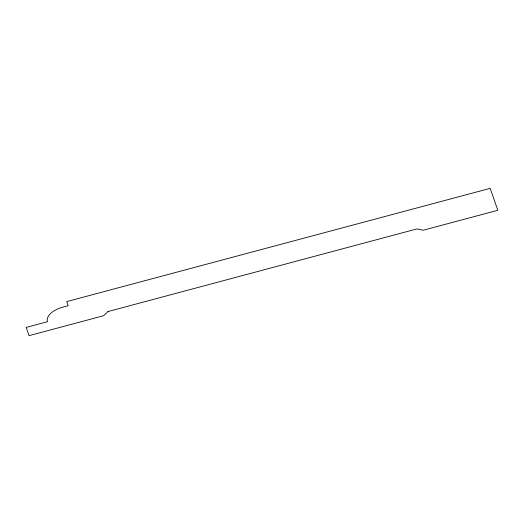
<?xml version="1.0" encoding="UTF-8"?>
<svg xmlns="http://www.w3.org/2000/svg" width="524" height="524" viewBox="0 0 524 524"><rect width="100%" height="100%" fill="white"/><g stroke="black" fill="none" stroke-linecap="round" stroke-linejoin="round"><path stroke-width="0.79" d="M108.003 311.538L103.628 315.71L29.049 335.655L26.2 327.421L47.507 321.729A19.316 10.12 -13.4 0 1 62.821 307.143L68.153 305.715L66.725 301.601L490.195 188.345L497.8 210.288L423.228 230.233L416.947 228.916L108.003 311.538"/></g></svg>
